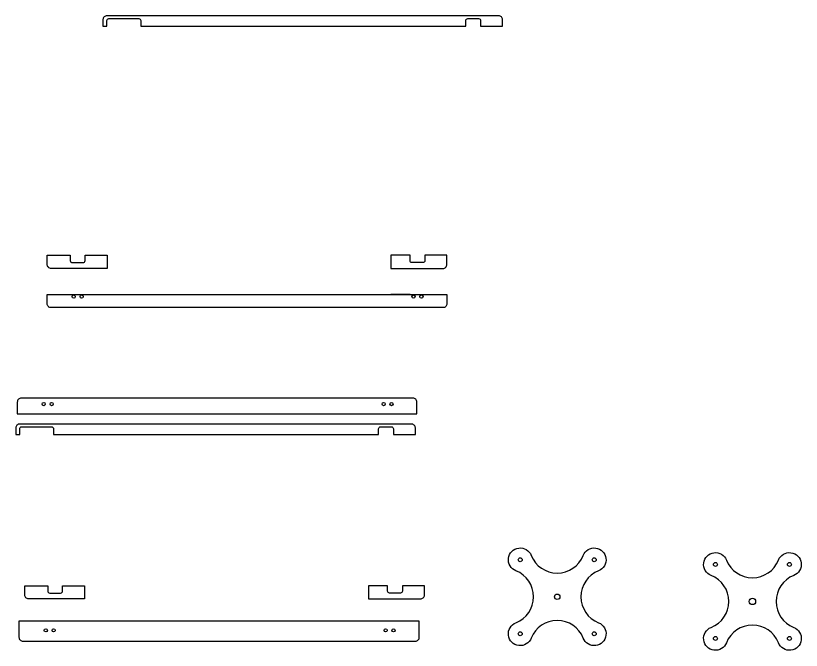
# Model space of a CAD drawing. Header units: millimetres. Extents: x -1635 to 5442, y -1125 to 1353.
# Drawn here: x 2655 to 3452, y -1118 to -475 of the extents above; entities that cross this region are included whole.
import ezdxf

# ---------------------------------------------------------------- set-up
doc = ezdxf.new("R2010")
doc.units = ezdxf.units.MM

msp = doc.modelspace()

# ---------------------------------------------------------------- linework, layer by layer
for points in [[(2743.678, -485.746), (2747.724, -485.746), (2747.724, -480.096, -0.4142136), (2749.724, -478.096), (2768.993, -478.096), (2779.993, -478.096, -0.4142136), (2781.993, -480.096), (2781.993, -485.746), (3111.493, -485.746), (3111.493, -480.096, -0.4142136), (3113.493, -478.096), (3124.493, -478.096, -0.4142136), (3126.493, -480.096), (3126.493, -485.746), (3148.808, -485.746), (3148.808, -479.246, 0.4142136), (3144.808, -475.246), (3114.993, -475.246), (2949.743, -475.246), (2777.493, -475.246), (2747.678, -475.246, 0.4142136), (2743.678, -479.246)], [(2687.212, -718.008), (2710.527, -718.008), (2710.527, -723.508, 0.4142136), (2712.527, -725.508), (2723.527, -725.508, 0.4142136), (2725.527, -723.508), (2725.527, -718.008), (2747.912, -718.008), (2747.912, -731.408), (2691.212, -731.408, -0.4142136), (2687.212, -727.408)], [(3035.512, -731.408), (3088.342, -731.408, 0.4142136), (3092.342, -727.408), (3092.342, -718.008), (3070.027, -718.008), (3070.027, -723.508, -0.4142136), (3068.027, -725.508), (3057.027, -725.508, -0.4142136), (3055.027, -723.508), (3055.027, -718.008), (3035.512, -718.008)], [(3092.342, -757.779), (3092.342, -757.779), (3092.342, -767.178, -0.4142136), (3088.342, -771.178), (2747.912, -771.178), (2747.912, -771.178), (2691.212, -771.178, -0.4142136), (2687.212, -767.178), (2687.212, -757.779), (2687.212, -757.779)], [(3061.995, -878.672), (3061.995, -874.417), (3061.995, -866.917, 0.4142136), (3057.995, -862.917), (3028.18, -862.917), (2862.93, -862.917), (2690.68, -862.917), (2660.865, -862.917, 0.4142136), (2656.865, -866.917), (2656.865, -878.672), (2656.865, -878.672)], [(2655.256, -899.615), (2659.301, -899.615), (2659.301, -893.965, -0.4142136), (2661.301, -891.965), (2680.571, -891.965), (2691.571, -891.965, -0.4142136), (2693.571, -893.965), (2693.571, -899.615), (3023.071, -899.615), (3023.071, -893.965, -0.4142136), (3025.071, -891.965), (3036.071, -891.965, -0.4142136), (3038.071, -893.965), (3038.071, -899.615), (3060.386, -899.615), (3060.386, -893.115, 0.4142136), (3056.386, -889.115), (3026.571, -889.115), (2861.321, -889.115), (2689.071, -889.115), (2659.256, -889.115, 0.4142136), (2655.256, -893.115)], [(3246.083, -1037.898, 0.68), (3246.083, -1090.579, -1.5232641), (3230.512, -1106.15, 0.68), (3177.832, -1106.15, -1.5232641), (3162.261, -1090.579, 0.68), (3162.261, -1037.898, -1.5232641), (3177.832, -1022.327, 0.68), (3230.512, -1022.327, -1.5232641)], [(3443.998, -1042.631, 0.68), (3443.998, -1095.312, -1.5232641), (3428.427, -1110.883, 0.68), (3375.746, -1110.883, -1.5232641), (3360.175, -1095.312, 0.68), (3360.175, -1042.631, -1.5232641), (3375.746, -1027.06, 0.68), (3428.427, -1027.06, -1.5232641)], [(2664.43, -1052.984), (2687.745, -1052.984), (2687.745, -1058.484, 0.4142136), (2689.745, -1060.484), (2700.745, -1060.484, 0.4142136), (2702.745, -1058.484), (2702.745, -1052.984), (2725.13, -1052.984), (2725.13, -1066.384), (2668.43, -1066.384, -0.4142136), (2664.43, -1062.384)], [(3012.73, -1066.384), (3065.56, -1066.384, 0.4142136), (3069.56, -1062.384), (3069.56, -1052.984), (3047.245, -1052.984), (3047.245, -1058.484, -0.4142136), (3045.245, -1060.484), (3034.245, -1060.484, -0.4142136), (3032.245, -1058.484), (3032.245, -1052.984), (3012.73, -1052.984)]]:
    msp.add_lwpolyline(points, format="xyb", close=True)
for points in [[(2725.527, -757.779), (2747.912, -757.779), (2747.912, -757.779)], [(3055.027, -757.779), (3055.027, -757.779), (3035.512, -757.779)]]:
    msp.add_lwpolyline(points)
msp.add_lwpolyline([(2658.906, -1088.547), (3064.036, -1088.547), (3064.036, -1088.547), (3064.036, -1105.532, -0.4142136), (3060.036, -1109.532), (2719.606, -1109.532), (2719.606, -1109.532), (2662.906, -1109.532, -0.4142136), (2658.906, -1105.532), (2658.906, -1096.132), (2658.906, -1096.132), (2658.906, -1088.547)], format="xyb")
for centre, radius in [((2714.027, -759.929), 1.6), ((2722.027, -759.929), 1.6), ((3058.527, -759.929), 1.6), ((3066.527, -759.929), 1.6), ((2683.68, -868.917), 1.6), ((2691.68, -868.917), 1.6), ((3028.18, -868.917), 1.6), ((3036.18, -868.917), 1.6), ((3166.672, -1026.739), 2), ((3241.672, -1026.739), 2), ((3364.587, -1031.472), 2), ((3439.587, -1031.472), 2), ((3204.172, -1064.239), 2.768), ((3402.087, -1068.972), 3.175), ((2685.721, -1098.282), 1.6), ((2693.721, -1098.282), 1.6), ((3030.221, -1098.282), 1.6), ((3038.221, -1098.282), 1.6), ((3166.672, -1101.739), 2), ((3241.672, -1101.739), 2), ((3364.587, -1106.472), 2), ((3439.587, -1106.472), 2)]:
    msp.add_circle(centre, radius)

doc.saveas('drawing.dxf')
